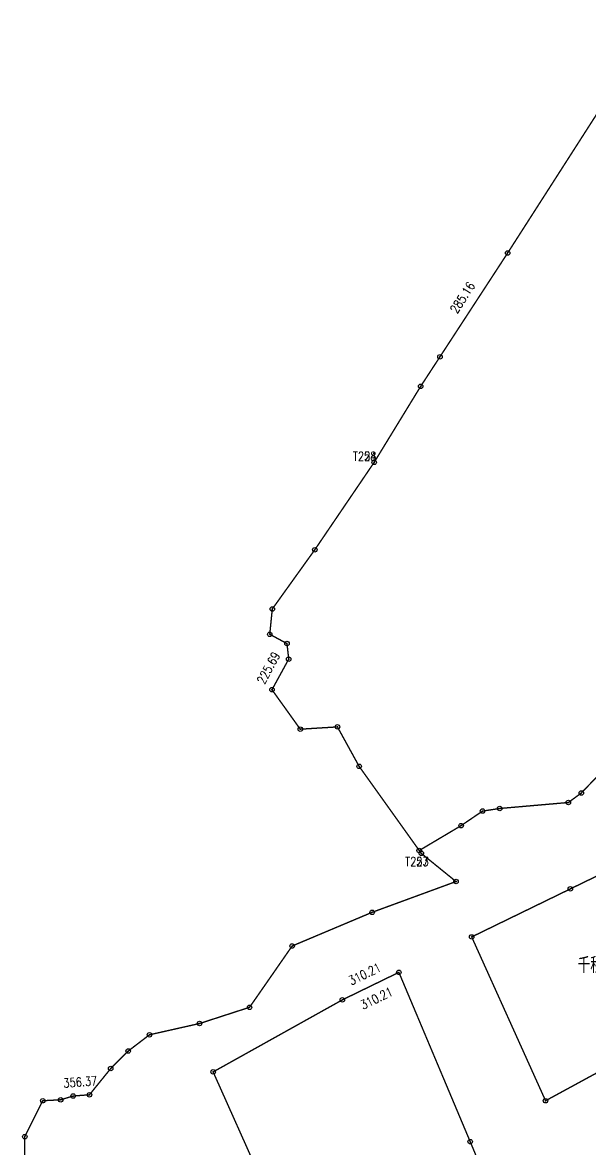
# Model space of a CAD drawing. Extents: x 213960 to 217464, y 137640 to 141047.
# Drawn here: x 216094 to 216346, y 139323 to 139823 of the extents above; entities that cross this region are included whole.
import ezdxf
from ezdxf.enums import TextEntityAlignment as Align

# ---------------------------------------------------------------- set-up
doc = ezdxf.new("R2010")
doc.units = 0
doc.header["$LTSCALE"] = 2
doc.header["$PDSIZE"] = 0.2
doc.layers.get('0').update_dxf_attribs({"linetype": 'CONTINUOUS'})
for name, color, linetype in [('GD', 7, 'CONTINUOUS'), ('JZD', 1, 'CONTINUOUS'), ('JZP', 1, 'CONTINUOUS')]:
    doc.layers.add(name, color=color, linetype=linetype)
doc.styles.add('HZ', font='rs.shx', dxfattribs={"width": 0.8, "bigfont": 'hztxt.shx'})

# ---------------------------------------------------------------- blocks, each defined once
blk = doc.blocks.new('GC0000')
at = {"linetype": 'Continuous'}
blk.add_point((0, 0), dxfattribs=at)

msp = doc.modelspace()

# ---------------------------------------------------------------- linework, layer by layer
at = {"layer": 'GD', "linetype": 'Continuous'}
for centre in [(216308.91, 139720.97), (216278.84, 139674.86), (216270.29, 139661.76), (216223.28, 139589.19), (216204.41, 139562.88), (216203.29, 139551.68), (216210.94, 139547.54), (216211.71, 139540.63), (216204.28, 139527.06), (216233.34, 139510.55), (216216.84, 139509.52), (216242.97, 139493.03), (216341.59, 139481.18), (216341.59, 139481.18), (216335.87, 139476.98), (216335.87, 139476.98), (216297.76, 139473.17), (216297.76, 139473.17), (216305.38, 139474.32), (216305.38, 139474.32), (216288.24, 139466.7), (216288.24, 139466.7), (216270.57, 139454.38), (216285.98, 139441.88), (216336.74, 139438.61), (216336.74, 139438.61), (216248.77, 139428.23), (216292.94, 139417.29), (216292.94, 139417.29), (216213.22, 139413.25), (216260.62, 139401.56), (216260.62, 139401.56), (216194.34, 139386.05), (216235.52, 139389.34), (216235.52, 139389.34), (216172.13, 139378.84), (216149.91, 139373.84), (216140.47, 139366.63), (216132.7, 139358.86), (216178.16, 139357.35), (216178.16, 139357.35), (216116.03, 139346.65), (216123.25, 139347.2), (216102.52, 139344.55), (216110.48, 139344.98), (216325.74, 139344.55), (216325.74, 139344.55), (216094.55, 139328.61), (216292.29, 139326.35), (216292.29, 139326.35)]:
    msp.add_circle(centre, 1, dxfattribs=at)
at = {"layer": 'JZD', "color": 7, "const_width": 0.6}
for points in [[(216351.49, 139491.46), (216341.59, 139481.18), (216335.87, 139476.98), (216305.38, 139474.32), (216297.76, 139473.17), (216288.24, 139466.7), (216269.66, 139455.66), (216242.97, 139493.03), (216233.34, 139510.55), (216216.84, 139509.52), (216204.28, 139527.06), (216211.71, 139540.63), (216210.94, 139547.54), (216203.29, 139551.68), (216204.41, 139562.88), (216223.28, 139589.19), (216249.64, 139628.01), (216270.29, 139661.76), (216278.84, 139674.86), (216308.91, 139720.97), (216374.35, 139823)], [(216094.55, 139316.85), (216094.55, 139328.61), (216102.52, 139344.55), (216110.48, 139344.98), (216116.03, 139346.65), (216123.25, 139347.2), (216132.7, 139358.86), (216140.47, 139366.63), (216149.91, 139373.84), (216172.13, 139378.84), (216194.34, 139386.05), (216213.22, 139413.25), (216248.77, 139428.23), (216285.98, 139441.88), (216270.57, 139454.38), (216269.66, 139455.66), (216288.24, 139466.7), (216297.76, 139473.17), (216305.38, 139474.32), (216335.87, 139476.98), (216341.59, 139481.18), (216351.49, 139491.46)], [(216350.35, 139445.23), (216336.74, 139438.61), (216292.94, 139417.29), (216325.74, 139344.55), (216369.39, 139368.3)], [(216369.39, 139368.3), (216325.74, 139344.55), (216292.94, 139417.29), (216336.74, 139438.61), (216350.35, 139445.23)], [(216312.69, 139277.45), (216292.29, 139326.35), (216260.62, 139401.56), (216235.52, 139389.34), (216178.16, 139357.35), (216211.63, 139282.46)], [(216211.63, 139282.46), (216178.16, 139357.35), (216235.52, 139389.34), (216260.62, 139401.56), (216292.29, 139326.35), (216312.69, 139277.45)]]:
    msp.add_lwpolyline(points, dxfattribs=at)
at = {"layer": 'JZP', "linetype": 'Continuous'}
for centre in [(216249.64, 139628.01), (216269.66, 139455.66)]:
    msp.add_circle(centre, 1, dxfattribs=at)

# ---------------------------------------------------------------- block references
at = {"layer": 'JZD', "linetype": 'Continuous'}
for p in [(216308.91, 139720.97), (216278.84, 139674.86), (216270.29, 139661.76), (216249.64, 139628.01), (216223.28, 139589.19), (216204.41, 139562.88), (216203.29, 139551.68), (216210.94, 139547.54), (216211.71, 139540.63), (216204.28, 139527.06), (216216.84, 139509.52), (216233.34, 139510.55), (216242.97, 139493.03), (216335.87, 139476.98), (216335.87, 139476.98), (216341.59, 139481.18), (216341.59, 139481.18), (216297.76, 139473.17), (216297.76, 139473.17), (216305.38, 139474.32), (216305.38, 139474.32), (216288.24, 139466.7), (216288.24, 139466.7), (216269.66, 139455.66), (216269.66, 139455.66), (216270.57, 139454.38), (216285.98, 139441.88), (216336.74, 139438.61), (216336.74, 139438.61), (216248.77, 139428.23), (216292.94, 139417.29), (216292.94, 139417.29), (216213.22, 139413.25), (216260.62, 139401.56), (216260.62, 139401.56), (216235.52, 139389.34), (216235.52, 139389.34), (216194.34, 139386.05), (216172.13, 139378.84), (216149.91, 139373.84), (216140.47, 139366.63), (216132.7, 139358.86), (216178.16, 139357.35), (216178.16, 139357.35), (216116.03, 139346.65), (216123.25, 139347.2), (216102.52, 139344.55), (216110.48, 139344.98), (216325.74, 139344.55), (216325.74, 139344.55), (216094.55, 139328.61), (216292.29, 139326.35), (216292.29, 139326.35)]:
    msp.add_blockref('GC0000', p, dxfattribs=at)

# ---------------------------------------------------------------- texts
at = {"layer": 'JZD', "color": 1, "linetype": 'Continuous', "style": 'HZ', "width": 0.8}
for s, rotation, p in [('285.16', 56.8837, (216288.85, 139701.19)), ('225.69', 61.2974, (216202.73, 139536.73)), ('310.21', 25.953, (216245.45, 139400.85)), ('310.21', 25.953, (216250.7, 139390.06)), ('356.37', 4.3956, (216119.18, 139352.91))]:
    msp.add_text(s, height=4, rotation=rotation, dxfattribs=at).set_placement(p, align=Align.MIDDLE)
at = {"layer": 'JZD', "linetype": 'Continuous', "style": 'HZ', "width": 0.8}
msp.add_text('千秋村委会大廉上经济合作社农民集体', height=7, dxfattribs=at).set_placement((216387.61, 139399.17), align=Align.BOTTOM_CENTER)
at = {"layer": 'JZP', "color": 1, "linetype": 'Continuous', "style": 'HZ', "width": 0.8}
for s, p in [('T224', (216245.44, 139630.72)), ('T258', (216245.44, 139630.72)), ('T223', (216268.63, 139450.77)), ('T257', (216268.63, 139450.77))]:
    msp.add_text(s, height=4, dxfattribs=at).set_placement(p, align=Align.MIDDLE)

doc.saveas('drawing.dxf')
